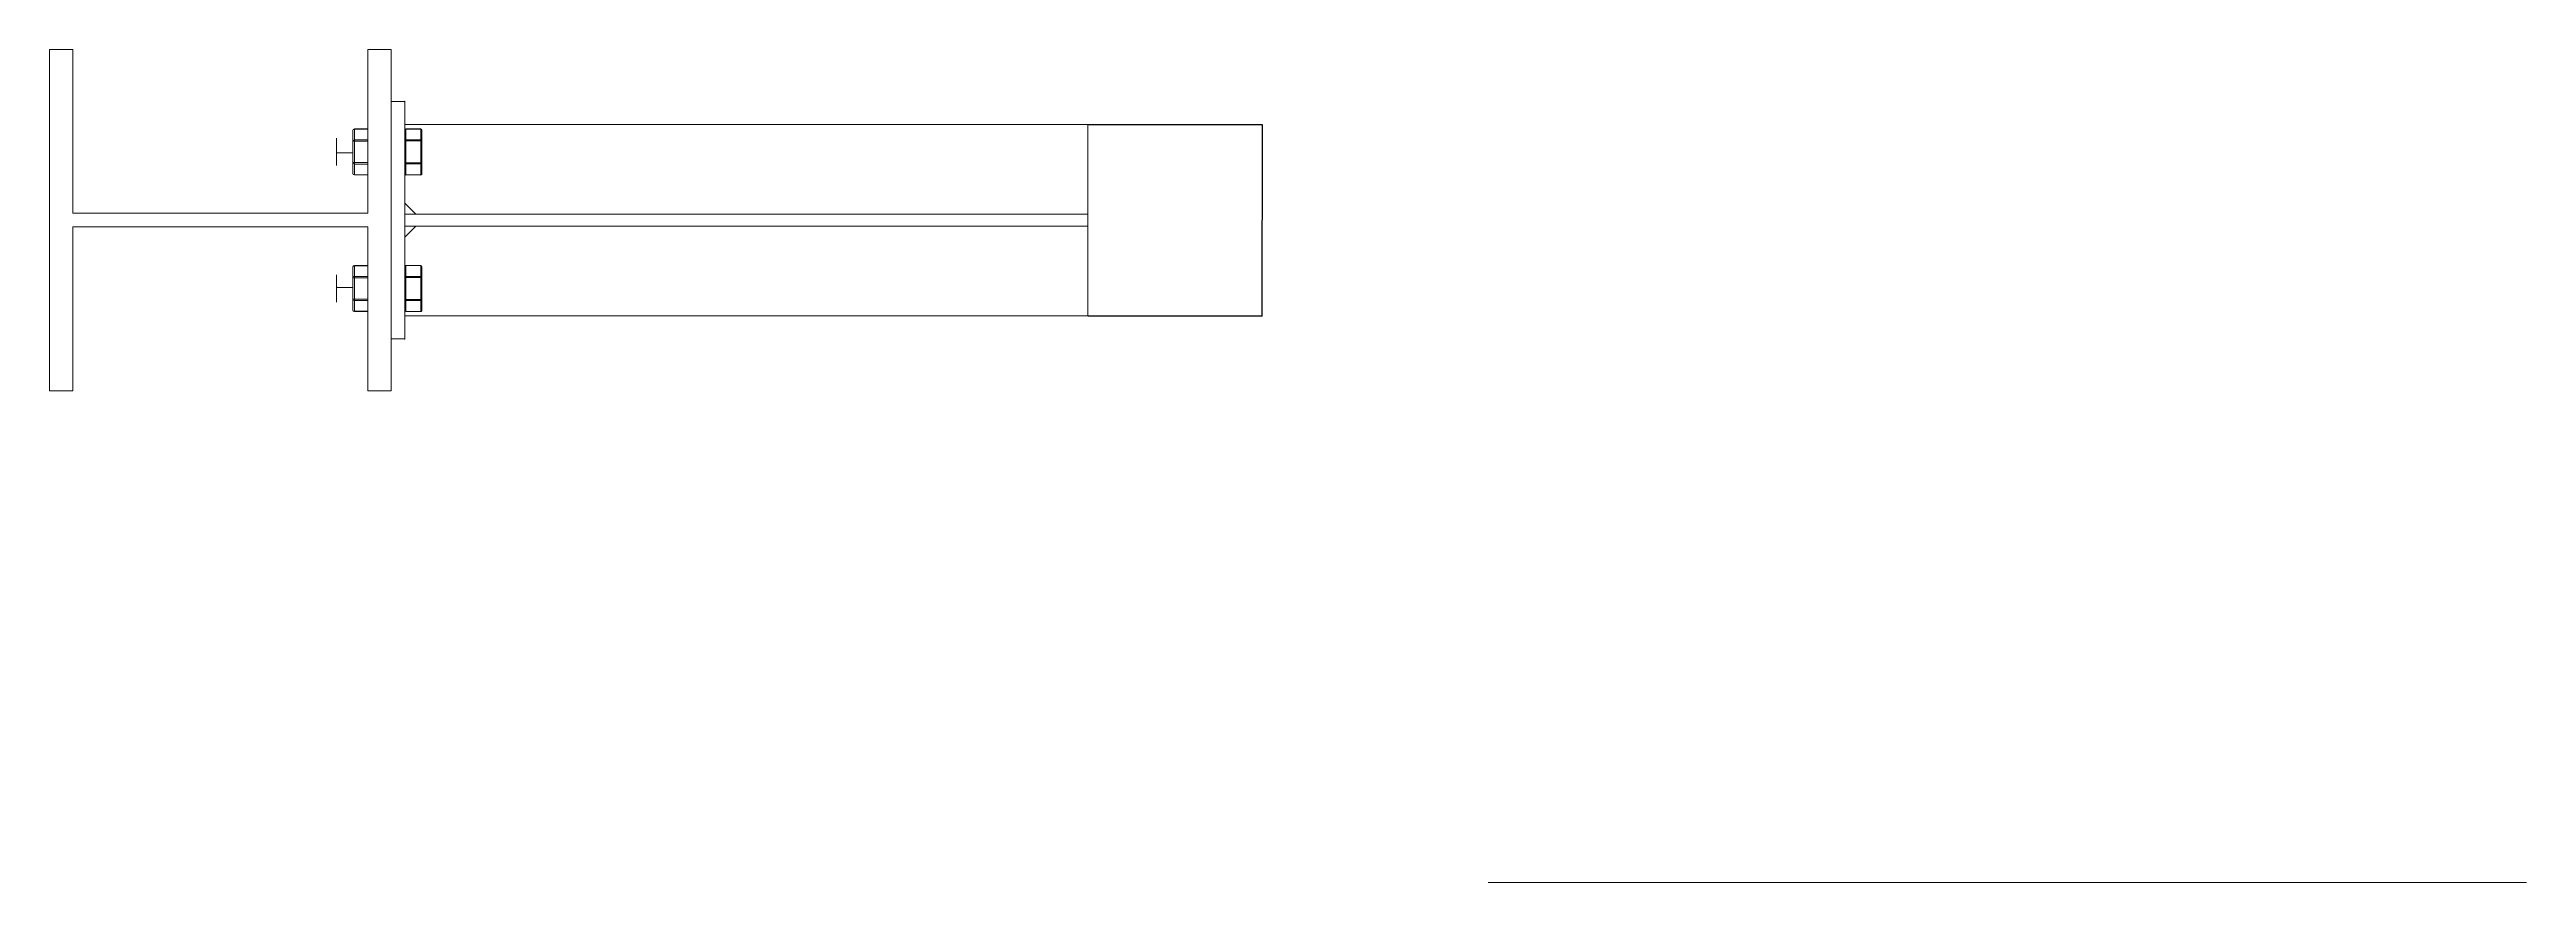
# Model space of a CAD drawing. Header units: millimetres. Extents: x -125 to 1688, y 0 to 610.
import ezdxf

# ---------------------------------------------------------------- set-up
doc = ezdxf.new("R2010")
doc.units = ezdxf.units.MM
doc.header["$MEASUREMENT"] = 0
doc.styles.get("Standard").update_dxf_attribs({"font": 'arial.ttf'})

msp = doc.modelspace()

# ---------------------------------------------------------------- linework, layer by layer
at = {"color": 6, "linetype": 'Continuous', "lineweight": 0}
for p, q in [((-125.1, 610), (-108.1, 610)), ((-125.1, 360), (-125.1, 610)), ((-125.1, 610), (-125.1, 360)), ((-108.1, 610), (-125.1, 610)), ((-108.1, 610), (-108.1, 490)), ((-108.1, 490), (-108.1, 610)), ((124.9, 610), (107.9, 610)), ((107.9, 610), (124.9, 610)), ((107.9, 490), (107.9, 610)), ((107.9, 610), (107.9, 490)), ((124.9, 610), (124.9, 360)), ((124.9, 360), (124.9, 610)), ((-108.1, 490), (107.9, 490)), ((107.9, 490), (-108.1, 490)), ((-108.1, 480), (-108.1, 360)), ((107.9, 480), (-108.1, 480)), ((-108.1, 360), (-108.1, 480)), ((-108.1, 480), (107.9, 480)), ((107.9, 360), (107.9, 480)), ((107.9, 480), (107.9, 360)), ((-108.1, 360), (-125.1, 360)), ((-125.1, 360), (-108.1, 360)), ((124.9, 360), (107.9, 360)), ((107.9, 360), (124.9, 360)), ((944.9, 0, -5.1), (927.9, 0, -5.1)), ((944.9, 0, -5.1), (927.9, 0, -5.1)), ((927.9, 0, -5.1), (927.9, 0, 994.9)), ((927.9, 0, 994.9), (927.9, 0, -5.1)), ((1160.9, 0, -5.1), (944.9, 0, -5.1)), ((1160.9, 0, 994.9), (944.9, 0, 994.9)), ((944.9, 0, 994.9), (944.9, 0, -5.1)), ((944.9, 0, -5.1), (944.9, 0, 994.9)), ((1160.9, 0, -5.1), (944.9, 0, -5.1)), ((944.9, 0, 994.9), (1160.9, 0, 994.9)), ((1177.9, 0, -5.1), (1160.9, 0, -5.1)), ((1160.9, 0, 994.9), (1160.9, 0, -5.1)), ((1177.9, 0, -5.1), (1160.9, 0, -5.1)), ((1160.9, 0, -5.1), (1160.9, 0, 994.9)), ((1177.9, 0, -5.1), (1177.9, 0, 994.9)), ((1177.9, 0, 994.9), (1177.9, 0, -5.1))]:
    msp.add_line(p, q, dxfattribs=at)
at = {"color": 4, "linetype": 'Continuous', "lineweight": 0}
for p, q in [((124.9, 572), (134.9, 572)), ((134.9, 572), (124.9, 572)), ((134.9, 572), (134.9, 555)), ((134.9, 555), (134.9, 572)), ((135, 572), (134.9, 572)), ((134.9, 572), (135, 572)), ((84.9, 525), (84.9, 545)), ((84.9, 545), (84.9, 539.8)), ((84.9, 545), (84.9, 535)), ((84.9, 535), (84.9, 545)), ((97, 542.8), (97, 550.7)), ((97, 550.7), (97, 542.8)), ((98, 551.6), (98, 551.8)), ((98, 551.8), (98, 551.6)), ((107.9, 551.8), (98, 551.8)), ((98, 551.6), (107.9, 551.6)), ((98, 543.8), (98, 551.6)), ((98, 551.6), (107.9, 551.6)), ((98, 543.8), (98, 551.6)), ((134.9, 415), (134.9, 555)), ((134.9, 415), (134.9, 555)), ((135.6, 551.7), (135.6, 551.8)), ((135.6, 551.8), (135.6, 551.7)), ((146.7, 551.8), (135.6, 551.8)), ((135.6, 543.7), (135.6, 551.7)), ((135.6, 551.7), (135.6, 543.7)), ((146.7, 551.7), (135.6, 551.7)), ((135.6, 551.7), (146.7, 551.7)), ((146.7, 551.7), (146.7, 551.8)), ((146.7, 551.8), (146.7, 551.7)), ((146.7, 543.7), (146.7, 551.7)), ((146.7, 551.7), (146.7, 543.7)), ((147.4, 543), (147.4, 551.1)), ((147.4, 551.1), (147.4, 543)), ((84.9, 525), (84.9, 539.8)), ((84.9, 539.8), (84.9, 525)), ((84.9, 539.8), (84.9, 534.7)), ((84.9, 539.8), (84.9, 534.7)), ((84.9, 525), (84.9, 534.7)), ((97, 534.4), (84.9, 534.4)), ((84.9, 534.4), (97, 534.4)), ((97, 542.8), (98, 542.8)), ((97, 527.1), (97, 542.8)), ((97, 542.8), (97, 527.1)), ((98, 542.8), (97, 542.8)), ((98, 527.1), (97, 527.1)), ((97, 527.1), (97, 519.2)), ((97, 519.2), (97, 527.1)), ((97, 527.1), (98, 527.1)), ((98, 543.4), (98, 543.8)), ((98, 543.8), (98, 542.8)), ((107.9, 543.8), (98, 543.8)), ((107.9, 543.8), (98, 543.8)), ((98, 542.8), (98, 543.4)), ((98, 542.8), (107.9, 542.8)), ((98, 542.8), (107.9, 542.8)), ((98, 527.1), (98, 542.8)), ((98, 527.1), (98, 542.8)), ((107.9, 527.1), (98, 527.1)), ((98, 526.6), (98, 527.1)), ((98, 527.1), (98, 526.1)), ((107.9, 527.1), (98, 527.1)), ((98, 526.1), (98, 526.6)), ((98, 518.3), (98, 526.1)), ((98, 526.1), (107.9, 526.1)), ((98, 518.3), (98, 526.1)), ((98, 526.1), (107.9, 526.1)), ((135.6, 543), (134.9, 543)), ((134.9, 543), (135.6, 543)), ((134.9, 526.9), (135.6, 526.9)), ((135.6, 526.9), (134.9, 526.9)), ((135.6, 543), (135.6, 543.7)), ((135.6, 543.7), (146.7, 543.7)), ((135.6, 543.7), (135.6, 543)), ((146.7, 543.7), (135.6, 543.7)), ((135.6, 526.9), (135.6, 543)), ((135.6, 543), (135.6, 526.9)), ((146.7, 543), (135.6, 543)), ((135.6, 543), (146.7, 543)), ((135.6, 526.2), (135.6, 526.9)), ((135.6, 526.9), (146.7, 526.9)), ((135.6, 526.9), (135.6, 526.2)), ((146.7, 526.9), (135.6, 526.9)), ((135.6, 518.2), (135.6, 526.2)), ((135.6, 526.2), (135.6, 518.2)), ((146.7, 526.2), (135.6, 526.2)), ((135.6, 526.2), (146.7, 526.2)), ((146.7, 543), (146.7, 543.7)), ((146.7, 543.7), (146.7, 543.3)), ((146.7, 543.3), (146.7, 543)), ((146.7, 526.9), (146.7, 543)), ((146.7, 543), (146.7, 526.9)), ((147.4, 543), (146.7, 543)), ((146.7, 543), (147.4, 543)), ((146.7, 526.9), (147.4, 526.9)), ((146.7, 526.2), (146.7, 526.9)), ((146.7, 526.9), (146.7, 526.4)), ((147.4, 526.9), (146.7, 526.9)), ((146.7, 526.4), (146.7, 526.2)), ((146.7, 518.2), (146.7, 526.2)), ((146.7, 526.2), (146.7, 518.2)), ((147.4, 526.9), (147.4, 543)), ((147.4, 543), (147.4, 526.9)), ((147.4, 518.8), (147.4, 526.9)), ((147.4, 526.9), (147.4, 518.8)), ((107.9, 518.3), (98, 518.3)), ((98, 518.1), (98, 518.3)), ((98, 518.3), (98, 518.1)), ((107.9, 518.3), (98, 518.3)), ((98, 518.1), (98, 518.1)), ((107.9, 518.1), (98, 518.1)), ((135.6, 518.2), (146.7, 518.2)), ((135.6, 518.1), (135.6, 518.2)), ((135.6, 518.2), (135.6, 518.1)), ((146.7, 518.2), (135.6, 518.2)), ((146.7, 518.1), (135.6, 518.1)), ((146.7, 518.1), (146.7, 518.2)), ((146.7, 518.2), (146.7, 518.1)), ((142.9, 489.4), (134.9, 497.4)), ((142.9, 489.4), (134.9, 497.4)), ((134.9, 472.5), (142.9, 480.5)), ((134.9, 472.5), (142.9, 480.5)), ((84.9, 430.1), (84.9, 445)), ((84.9, 445), (84.9, 430.1)), ((84.9, 435.2), (84.9, 445)), ((84.9, 425), (84.9, 445)), ((84.9, 435.6), (97, 435.6)), ((97, 435.6), (84.9, 435.6)), ((97, 450.7), (97, 442.8)), ((97, 442.8), (97, 450.7)), ((97, 442.8), (98, 442.8)), ((97, 442.8), (97, 427.1)), ((98, 442.8), (97, 442.8)), ((97, 427.1), (97, 442.8)), ((97, 439.5), (97, 442.8)), ((98, 451.8), (98, 451.6)), ((98, 451.8), (98, 451.8)), ((98, 451.6), (98, 451.8)), ((107.9, 451.8), (98, 451.8)), ((98, 451.6), (107.9, 451.6)), ((98, 443.8), (98, 451.6)), ((98, 443.8), (98, 451.6)), ((98, 451.6), (107.9, 451.6)), ((107.9, 443.8), (98, 443.8)), ((98, 443.8), (98, 442.8)), ((107.9, 443.8), (98, 443.8)), ((98, 442.8), (98, 443.8)), ((98, 442.8), (107.9, 442.8)), ((98, 442.8), (107.9, 442.8)), ((98, 427.1), (98, 442.8)), ((98, 427.1), (98, 442.8)), ((135.6, 443), (134.9, 443)), ((134.9, 443), (135.6, 443)), ((135.6, 451.7), (135.6, 451.8)), ((135.6, 451.8), (135.6, 451.7)), ((146.7, 451.8), (135.6, 451.8)), ((135.6, 443.7), (135.6, 451.7)), ((135.6, 451.7), (135.6, 443.7)), ((146.7, 451.7), (135.6, 451.7)), ((135.6, 451.7), (146.7, 451.7)), ((135.6, 443.2), (135.6, 443.7)), ((135.6, 443.7), (146.7, 443.7)), ((135.6, 443.7), (135.6, 443)), ((146.7, 443.7), (135.6, 443.7)), ((135.6, 443), (135.6, 443.2)), ((135.6, 426.9), (135.6, 443)), ((135.6, 443), (135.6, 426.9)), ((146.7, 443), (135.6, 443)), ((135.6, 443), (146.7, 443)), ((146.7, 451.7), (146.7, 451.8)), ((146.7, 451.8), (146.7, 451.7)), ((146.7, 443.7), (146.7, 451.7)), ((146.7, 451.7), (146.7, 443.7)), ((146.7, 443), (146.7, 443.7)), ((146.7, 443.7), (146.7, 443)), ((146.7, 426.9), (146.7, 443)), ((146.7, 443), (146.7, 426.9)), ((147.4, 443), (146.7, 443)), ((146.7, 443), (147.4, 443)), ((147.4, 443), (147.4, 451.1)), ((147.4, 451.1), (147.4, 443)), ((147.4, 426.9), (147.4, 443)), ((147.4, 443), (147.4, 426.9)), ((84.9, 425), (84.9, 430.1)), ((84.9, 425), (84.9, 430.1)), ((97, 427.1), (97, 430.1)), ((97, 427.1), (98, 427.1)), ((98, 427.1), (97, 427.1)), ((97, 427.1), (97, 419.2)), ((97, 419.2), (97, 427.1)), ((107.9, 427.1), (98, 427.1)), ((98, 427.1), (98, 426.1)), ((107.9, 427.1), (98, 427.1)), ((98, 426.1), (98, 427.1)), ((98, 426.1), (107.9, 426.1)), ((98, 418.3), (98, 426.1)), ((98, 426.1), (107.9, 426.1)), ((98, 418.3), (98, 426.1)), ((98, 418.3), (98, 418.1)), ((107.9, 418.3), (98, 418.3)), ((107.9, 418.3), (98, 418.3)), ((98, 418.1), (98, 418.3)), ((107.9, 418.1), (98, 418.1)), ((134.9, 426.9), (135.6, 426.9)), ((135.6, 426.9), (134.9, 426.9)), ((135.6, 426.9), (146.7, 426.9)), ((135.6, 426.4), (135.6, 426.9)), ((135.6, 426.9), (135.6, 426.2)), ((146.7, 426.9), (135.6, 426.9)), ((135.6, 426.2), (135.6, 426.4)), ((135.6, 418.2), (135.6, 426.2)), ((135.6, 426.2), (135.6, 418.2)), ((146.7, 426.2), (135.6, 426.2)), ((135.6, 426.2), (146.7, 426.2)), ((135.6, 418.1), (135.6, 418.2)), ((135.6, 418.2), (146.7, 418.2)), ((135.6, 418.2), (135.6, 418.1)), ((146.7, 418.2), (135.6, 418.2)), ((146.7, 418.1), (135.6, 418.1)), ((146.7, 426.9), (147.4, 426.9)), ((146.7, 426.2), (146.7, 426.9)), ((146.7, 426.9), (146.7, 426.2)), ((147.4, 426.9), (146.7, 426.9)), ((146.7, 418.2), (146.7, 426.2)), ((146.7, 426.2), (146.7, 418.2)), ((146.7, 418.1), (146.7, 418.2)), ((146.7, 418.2), (146.7, 418.1)), ((147.4, 418.8), (147.4, 426.9)), ((147.4, 426.9), (147.4, 418.8)), ((134.9, 415), (134.9, 398)), ((134.9, 398), (134.9, 415)), ((134.9, 398), (124.9, 398)), ((134.9, 398), (124.9, 398)), ((135, 398), (134.9, 398)), ((134.9, 398), (135, 398)), ((1137.9, 0, 578.8), (1149.9, 0, 578.8)), ((1137.9, 0, 598.6), (1137.9, 0, 579.9)), ((1137.9, 0, 579.9), (1137.9, 0, 599.9)), ((1137.9, 0, 599.9), (1137.9, 0, 598.6)), ((1149.9, 0, 578.8), (1137.9, 0, 578.8)), ((1137.9, 0, 528.8), (1149.9, 0, 528.8)), ((1137.9, 0, 548.6), (1137.9, 0, 529.9)), ((1137.9, 0, 529.9), (1137.9, 0, 548.6)), ((1137.9, 0, 549.9), (1137.9, 0, 548.6)), ((1149.9, 0, 528.8), (1137.9, 0, 528.8)), ((1149.9, 0, 478.8), (1137.9, 0, 478.8)), ((1137.9, 0, 478.8), (1149.9, 0, 478.8)), ((1137.9, 0, 499.9), (1137.9, 0, 479.9)), ((1137.9, 0, 479.9), (1137.9, 0, 499.9)), ((1137.9, 0, 529.9), (1137.9, 0, 549.9)), ((1137.9, 0, 479.9), (1137.9, 0, 499.9)), ((1137.9, 0, 579.9), (1137.9, 0, 599.9)), ((1137.9, 0, 579.9), (1137.9, 0, 579.9)), ((1137.9, 0, 579.9), (1137.9, 0, 589.9)), ((1137.9, 0, 548.6), (1137.9, 0, 529.9)), ((1137.9, 0, 529.9), (1137.9, 0, 529.9)), ((1137.9, 0, 548.6), (1137.9, 0, 549.9)), ((1137.9, 0, 498.6), (1137.9, 0, 479.9)), ((1137.9, 0, 479.9), (1137.9, 0, 499.9)), ((1149.9, 0, 553.5), (1149.9, 0, 539.9)), ((1149.9, 0, 539.9), (1149.9, 0, 526.2)), ((1149.9, 0, 489.9), (1149.9, 0, 476.2)), ((1149.9, 0, 503.5), (1149.9, 0, 489.9)), ((1149.9, 0, 589.9), (1149.9, 0, 576.2)), ((1149.9, 0, 603.5), (1149.9, 0, 589.9)), ((1149.9, 0, 489.9), (1149.9, 0, 503.5)), ((1149.9, 0, 476.2), (1149.9, 0, 489.9)), ((1149.9, 0, 589.9), (1149.9, 0, 603.5)), ((1149.9, 0, 576.2), (1149.9, 0, 589.9)), ((1149.9, 0, 539.9), (1149.9, 0, 553.5)), ((1149.9, 0, 526.2), (1149.9, 0, 539.9)), ((1149.9, 0, 498.6), (1149.9, 0, 499.9)), ((1151, 0, 589.3), (1160.9, 0, 589.3)), ((1151, 0, 590.4), (1151, 0, 589.3)), ((1160.9, 0, 590.4), (1151, 0, 590.4)), ((1160.9, 0, 490.4), (1151, 0, 490.4)), ((1151, 0, 504.1), (1160.9, 0, 504.1)), ((1151, 0, 490.4), (1151, 0, 504.1)), ((1151, 0, 554.1), (1151, 0, 554.6)), ((1151, 0, 540.4), (1151, 0, 554.1)), ((1151, 0, 525.1), (1151, 0, 525.7)), ((1151, 0, 539.3), (1151, 0, 540.4)), ((1151, 0, 525.7), (1151, 0, 539.3)), ((1151, 0, 489.3), (1160.9, 0, 489.3)), ((1151, 0, 490.4), (1151, 0, 489.3)), ((1160.9, 0, 490.4), (1151, 0, 490.4)), ((1151, 0, 554.1), (1160.9, 0, 554.1)), ((1151, 0, 554.6), (1151, 0, 554.1)), ((1160.9, 0, 554.6), (1151, 0, 554.6)), ((1151, 0, 539.3), (1160.9, 0, 539.3)), ((1151, 0, 540.4), (1151, 0, 539.3)), ((1160.9, 0, 540.4), (1151, 0, 540.4)), ((1151, 0, 575.1), (1160.9, 0, 575.1)), ((1151, 0, 575.7), (1151, 0, 575.1)), ((1160.9, 0, 575.7), (1151, 0, 575.7)), ((1151, 0, 475.1), (1160.9, 0, 475.1)), ((1160.9, 0, 475.7), (1151, 0, 475.7)), ((1151, 0, 489.3), (1160.9, 0, 489.3)), ((1151, 0, 475.7), (1151, 0, 489.3)), ((1160.9, 0, 540.4), (1151, 0, 540.4)), ((1151, 0, 554.1), (1160.9, 0, 554.1)), ((1151, 0, 540.4), (1151, 0, 554.1)), ((1160.9, 0, 590.4), (1151, 0, 590.4)), ((1151, 0, 604.1), (1160.9, 0, 604.1)), ((1151, 0, 590.4), (1151, 0, 604.1)), ((1160.9, 0, 575.7), (1151, 0, 575.7)), ((1151, 0, 589.3), (1160.9, 0, 589.3)), ((1151, 0, 575.7), (1151, 0, 589.3)), ((1151, 0, 525.1), (1160.9, 0, 525.1)), ((1160.9, 0, 504.6), (1151, 0, 504.6)), ((1160.9, 0, 554.6), (1151, 0, 554.6)), ((1151, 0, 575.1), (1160.9, 0, 575.1)), ((1151, 0, 525.1), (1160.9, 0, 525.1)), ((1151, 0, 525.7), (1151, 0, 525.1)), ((1160.9, 0, 525.7), (1151, 0, 525.7)), ((1151, 0, 475.1), (1160.9, 0, 475.1)), ((1151, 0, 475.7), (1151, 0, 475.1)), ((1160.9, 0, 475.7), (1151, 0, 475.7)), ((1160.9, 0, 604.6), (1151, 0, 604.6)), ((1160.9, 0, 525.7), (1151, 0, 525.7)), ((1151, 0, 539.3), (1160.9, 0, 539.3)), ((1151, 0, 525.7), (1151, 0, 539.3)), ((1151, 0, 504.1), (1160.9, 0, 504.1)), ((1151, 0, 504.6), (1151, 0, 504.1)), ((1160.9, 0, 504.6), (1151, 0, 504.6)), ((1151, 0, 604.1), (1160.9, 0, 604.1)), ((1151, 0, 604.6), (1151, 0, 604.1)), ((1160.9, 0, 604.6), (1151, 0, 604.6)), ((1151, 0, 475.7), (1151, 0, 489.3)), ((1151, 0, 475.1), (1151, 0, 475.7)), ((1151, 0, 575.1), (1151, 0, 575.7)), ((1151, 0, 490.4), (1151, 0, 504.1)), ((1151, 0, 589.3), (1151, 0, 590.4)), ((1151, 0, 504.1), (1151, 0, 504.6)), ((1151, 0, 575.7), (1151, 0, 589.3)), ((1151, 0, 489.3), (1151, 0, 490.4)), ((1151, 0, 604.1), (1151, 0, 604.6)), ((1151, 0, 590.4), (1151, 0, 604.1)), ((1187.9, 0, 659.9), (1177.9, 0, 659.9)), ((1177.9, 0, 419.9), (1187.8, 0, 419.9)), ((1187.9, 0, 659.9), (1177.9, 0, 659.9)), ((1177.9, 0, 419.9), (1187.8, 0, 419.9)), ((1187.8, 0, 419.9), (1187.8, 0, 419.9)), ((1187.8, 0, 419.9), (1187.9, 0, 419.9)), ((1187.8, 0, 419.9), (1187.9, 0, 419.9)), ((1187.9, 0, 420), (1187.9, 0, 659.9)), ((1187.9, 0, 659.9), (1195.9, 0, 659.9)), ((1187.9, 0, 419.9), (1187.9, 0, 420)), ((1187.9, 0, 420), (1187.9, 0, 659.9)), ((1187.9, 0, 659.9), (1195.9, 0, 659.9)), ((1187.9, 0, 419.8), (1187.9, 0, 419.9)), ((1187.9, 0, 419.9), (1187.9, 0, 420)), ((1187.9, 0, 419.9), (1188, 0, 419.9)), ((1187.9, 0, 419.8), (1187.9, 0, 419.9)), ((1188, 0, 419.9), (1187.9, 0, 419.9)), ((1188, 0, 419.9), (1195.9, 0, 419.9)), ((1195.9, 0, 419.9), (1188, 0, 419.9)), ((1188.6, 0, 540.2), (1188.6, 0, 554.2)), ((1188.6, 0, 475.5), (1188.6, 0, 489.5)), ((1188.6, 0, 590.2), (1188.6, 0, 604.2)), ((1188.6, 0, 490.2), (1188.6, 0, 504.2)), ((1188.6, 0, 525.5), (1188.6, 0, 539.5)), ((1188.6, 0, 575.5), (1188.6, 0, 589.5)), ((1188.6, 0, 475.2), (1188.6, 0, 475.5)), ((1188.6, 0, 475.1), (1188.6, 0, 475.2)), ((1188.6, 0, 504.4), (1188.6, 0, 504.6)), ((1188.6, 0, 504.2), (1188.6, 0, 504.4)), ((1188.6, 0, 604.6), (1199.6, 0, 604.6)), ((1188.6, 0, 504.2), (1188.6, 0, 490.2)), ((1199.6, 0, 504.2), (1188.6, 0, 504.2)), ((1188.6, 0, 490.2), (1199.6, 0, 490.2)), ((1199.6, 0, 475.1), (1188.6, 0, 475.1)), ((1188.6, 0, 604.4), (1188.6, 0, 604.6)), ((1188.6, 0, 604.2), (1188.6, 0, 604.4)), ((1199.6, 0, 575.1), (1188.6, 0, 575.1)), ((1188.6, 0, 504.6), (1199.6, 0, 504.6)), ((1188.6, 0, 554.4), (1188.6, 0, 554.6)), ((1188.6, 0, 554.2), (1188.6, 0, 554.4)), ((1188.6, 0, 554.6), (1199.6, 0, 554.6)), ((1188.6, 0, 589.5), (1188.6, 0, 575.5)), ((1199.6, 0, 589.5), (1188.6, 0, 589.5)), ((1188.6, 0, 575.5), (1199.6, 0, 575.5)), ((1188.6, 0, 589.8), (1188.6, 0, 590.2)), ((1188.6, 0, 589.5), (1188.6, 0, 589.8)), ((1188.6, 0, 539.5), (1188.6, 0, 525.5)), ((1199.6, 0, 539.5), (1188.6, 0, 539.5)), ((1188.6, 0, 525.5), (1199.6, 0, 525.5)), ((1188.6, 0, 575.2), (1188.6, 0, 575.5)), ((1188.6, 0, 575.1), (1188.6, 0, 575.2)), ((1188.6, 0, 489.8), (1188.6, 0, 490.2)), ((1188.6, 0, 489.5), (1188.6, 0, 489.8)), ((1188.6, 0, 539.8), (1188.6, 0, 540.2)), ((1188.6, 0, 539.5), (1188.6, 0, 539.8)), ((1188.6, 0, 489.5), (1188.6, 0, 475.5)), ((1199.6, 0, 489.5), (1188.6, 0, 489.5)), ((1188.6, 0, 475.5), (1199.6, 0, 475.5)), ((1199.6, 0, 525.1), (1188.6, 0, 525.1)), ((1188.6, 0, 525.2), (1188.6, 0, 525.5)), ((1188.6, 0, 525.1), (1188.6, 0, 525.2)), ((1188.6, 0, 554.2), (1188.6, 0, 540.2)), ((1199.6, 0, 554.2), (1188.6, 0, 554.2)), ((1188.6, 0, 540.2), (1199.6, 0, 540.2)), ((1188.6, 0, 604.2), (1188.6, 0, 590.2)), ((1199.6, 0, 604.2), (1188.6, 0, 604.2)), ((1188.6, 0, 590.2), (1199.6, 0, 590.2)), ((1188.6, 0, 539.5), (1199.6, 0, 539.5)), ((1188.6, 0, 540.2), (1188.6, 0, 539.5)), ((1199.6, 0, 540.2), (1188.6, 0, 540.2)), ((1188.6, 0, 525.1), (1199.6, 0, 525.1)), ((1188.6, 0, 525.5), (1188.6, 0, 525.1)), ((1199.6, 0, 525.5), (1188.6, 0, 525.5)), ((1188.6, 0, 475.1), (1199.6, 0, 475.1)), ((1188.6, 0, 475.5), (1188.6, 0, 475.1)), ((1199.6, 0, 475.5), (1188.6, 0, 475.5)), ((1188.6, 0, 589.5), (1199.6, 0, 589.5)), ((1188.6, 0, 590.2), (1188.6, 0, 589.5)), ((1199.6, 0, 590.2), (1188.6, 0, 590.2)), ((1188.6, 0, 504.2), (1199.6, 0, 504.2)), ((1188.6, 0, 504.6), (1188.6, 0, 504.2)), ((1199.6, 0, 504.6), (1188.6, 0, 504.6)), ((1188.6, 0, 554.2), (1199.6, 0, 554.2)), ((1188.6, 0, 554.6), (1188.6, 0, 554.2)), ((1199.6, 0, 554.6), (1188.6, 0, 554.6)), ((1188.6, 0, 575.1), (1199.6, 0, 575.1)), ((1188.6, 0, 575.5), (1188.6, 0, 575.1)), ((1199.6, 0, 575.5), (1188.6, 0, 575.5)), ((1188.6, 0, 604.2), (1199.6, 0, 604.2)), ((1188.6, 0, 604.6), (1188.6, 0, 604.2)), ((1199.6, 0, 604.6), (1188.6, 0, 604.6)), ((1188.6, 0, 489.5), (1199.6, 0, 489.5)), ((1188.6, 0, 490.2), (1188.6, 0, 489.5)), ((1199.6, 0, 490.2), (1188.6, 0, 490.2)), ((1195.9, 0, 419.9), (1195.9, 0, 475.1)), ((1195.9, 0, 504.6), (1195.9, 0, 525.1)), ((1195.9, 0, 554.6), (1195.9, 0, 575.1)), ((1195.9, 0, 604.6), (1195.9, 0, 659.9)), ((1195.9, 0, 659.9), (1195.9, 0, 604.6)), ((1195.9, 0, 575.1), (1195.9, 0, 554.6)), ((1195.9, 0, 525.1), (1195.9, 0, 504.6)), ((1195.9, 0, 475.1), (1195.9, 0, 419.9)), ((1195.9, 0, 475.1), (1195.9, 0, 504.6)), ((1195.9, 0, 525.1), (1195.9, 0, 554.6)), ((1195.9, 0, 575.1), (1195.9, 0, 604.6)), ((1195.9, 0, 604.6), (1195.9, 0, 575.1)), ((1195.9, 0, 554.6), (1195.9, 0, 525.1)), ((1195.9, 0, 504.6), (1195.9, 0, 475.1)), ((1199.6, 0, 490.2), (1199.6, 0, 504.2)), ((1199.6, 0, 575.5), (1199.6, 0, 589.5)), ((1199.6, 0, 525.5), (1199.6, 0, 539.5)), ((1199.6, 0, 475.5), (1199.6, 0, 489.5)), ((1199.6, 0, 540.2), (1199.6, 0, 554.2)), ((1199.6, 0, 590.2), (1199.6, 0, 604.2)), ((1199.6, 0, 489.5), (1199.6, 0, 475.5)), ((1199.6, 0, 504.2), (1199.6, 0, 490.2)), ((1199.6, 0, 539.5), (1199.6, 0, 540.2)), ((1199.6, 0, 525.1), (1199.6, 0, 525.5)), ((1199.6, 0, 475.1), (1199.6, 0, 475.5)), ((1199.6, 0, 589.5), (1199.6, 0, 575.5)), ((1199.6, 0, 604.2), (1199.6, 0, 590.2)), ((1199.6, 0, 589.5), (1199.6, 0, 590.2)), ((1199.6, 0, 504.2), (1199.6, 0, 504.6)), ((1199.6, 0, 554.2), (1199.6, 0, 554.6)), ((1199.6, 0, 539.5), (1199.6, 0, 525.5)), ((1199.6, 0, 575.1), (1199.6, 0, 575.5)), ((1199.6, 0, 554.2), (1199.6, 0, 540.2)), ((1199.6, 0, 604.2), (1199.6, 0, 604.6)), ((1199.6, 0, 489.5), (1199.6, 0, 490.2)), ((1199.6, 0, 475.5), (1199.6, 0, 475.1)), ((1199.6, 0, 504.6), (1199.6, 0, 504.2)), ((1199.6, 0, 575.5), (1199.6, 0, 575.1)), ((1199.6, 0, 604.6), (1199.6, 0, 604.2)), ((1199.6, 0, 590.2), (1199.6, 0, 589.5)), ((1199.6, 0, 540.2), (1199.6, 0, 539.5)), ((1199.6, 0, 525.5), (1199.6, 0, 525.1)), ((1199.6, 0, 554.6), (1199.6, 0, 554.2)), ((1199.6, 0, 490.2), (1199.6, 0, 489.5)), ((1200.4, 0, 475.9), (1200.4, 0, 489.9)), ((1200.4, 0, 489.9), (1200.4, 0, 503.8)), ((1200.4, 0, 575.9), (1200.4, 0, 589.9)), ((1200.4, 0, 589.9), (1200.4, 0, 603.8)), ((1200.4, 0, 525.9), (1200.4, 0, 539.9)), ((1200.4, 0, 539.9), (1200.4, 0, 553.8)), ((1200.4, 0, 589.9), (1200.4, 0, 575.9)), ((1200.4, 0, 603.8), (1200.4, 0, 589.9)), ((1200.4, 0, 489.9), (1200.4, 0, 475.9)), ((1200.4, 0, 503.8), (1200.4, 0, 489.9)), ((1200.4, 0, 539.9), (1200.4, 0, 525.9)), ((1200.4, 0, 553.8), (1200.4, 0, 539.9))]:
    msp.add_line(p, q, dxfattribs=at)
at = {"color": 3, "linetype": 'Continuous', "lineweight": 0}
for p, q in [((134.9, 555), (634.9, 555)), ((634.9, 555), (134.9, 555)), ((634.9, 555), (634.9, 415)), ((634.9, 415), (634.9, 555)), ((634.9, 489.4), (134.9, 489.4)), ((134.9, 489.4), (634.9, 489.4)), ((134.9, 480.5), (634.9, 480.5)), ((634.9, 480.5), (134.9, 480.5)), ((134.9, 415), (634.9, 415)), ((634.9, 415), (134.9, 415)), ((1187.9, 0, 310.9), (1187.9, 0, 419.8)), ((1187.9, 0, 310.9), (1187.9, 0, 419.8)), ((1687.9, 0, 678.9), (1187.9, 0, 678.9)), ((1187.9, 0, 694.9), (1687.9, 0, 694.9)), ((1687.9, 0, 294.9), (1187.9, 0, 294.9)), ((1187.9, 0, 310.9), (1687.9, 0, 310.9)), ((1687.9, 0, 694.9), (1187.9, 0, 694.9)), ((1187.9, 0, 678.9), (1687.9, 0, 678.9)), ((1687.9, 0, 310.9), (1187.9, 0, 310.9)), ((1187.9, 0, 294.9), (1687.9, 0, 294.9)), ((1687.9, 0, 678.9), (1687.9, 0, 310.9)), ((1687.9, 0, 310.9), (1687.9, 0, 678.9))]:
    msp.add_line(p, q, dxfattribs=at)
for p, q in [((635, 555), (762.6, 555)), ((762.4, 554.8), (762.4, 485.1)), ((762.4, 415.1), (762.4, 484.8)), ((635, 415), (762.6, 415))]:
    msp.add_line(p, q)
at = {"color": 0, "linetype": 'Continuous', "lineweight": 0}
for p, q in [((944.9, 0, 994.9), (927.9, 0, 994.9)), ((927.9, 0, 994.9), (944.9, 0, 994.9)), ((1177.9, 0, 994.9), (1160.9, 0, 994.9)), ((1160.9, 0, 994.9), (1177.9, 0, 994.9)), ((1187.9, 0, 294.9), (1187.9, 0, 310.9)), ((1187.9, 0, 678.9), (1187.9, 0, 694.9)), ((1187.9, 0, 659.9), (1187.9, 0, 678.9)), ((1187.9, 0, 659.9), (1187.9, 0, 678.9)), ((1187.9, 0, 678.9), (1187.9, 0, 694.9)), ((1187.9, 0, 294.9), (1187.9, 0, 310.9)), ((1687.9, 0, 694.9), (1687.9, 0, 678.9)), ((1687.9, 0, 310.9), (1687.9, 0, 294.9)), ((1687.9, 0, 678.9), (1687.9, 0, 694.9)), ((1687.9, 0, 294.9), (1687.9, 0, 310.9))]:
    msp.add_line(p, q, dxfattribs=at)
at = {"color": 4, "linetype": 'Continuous', "lineweight": 0}
for centre, radius, start, end in [((134.9, 572), 0.1, 270, 180), ((134.9, 572), 0.1, 180, 212.7942), ((134.9, 572), 0.1, 180, 270), ((134.9, 572), 0.1, 212.7942, 270), ((98, 550.7), 1.06, 90, 180), ((135.6, 551.1), 0.735, 90, 180), ((146.7, 551.1), 0.735, 0, 90), ((98, 519.2), 1.06, 180, 270), ((135.6, 518.8), 0.735, 180, 270), ((146.7, 518.8), 0.735, 270, 0), ((98, 450.7), 1.06, 90, 180), ((135.6, 451.1), 0.735, 90, 180), ((146.7, 451.1), 0.735, 360, 90), ((98, 419.2), 1.06, 180, 270), ((135.6, 418.8), 0.735, 180, 270), ((146.7, 418.8), 0.735, 270, 0), ((134.9, 398), 0.1, 180, 90), ((134.9, 398), 0.1, 90, 147.2058), ((134.9, 398), 0.1, 90, 180), ((134.9, 398), 0.1, 147.2058, 180)]:
    msp.add_arc(centre, radius, start, end, dxfattribs=at)
at = {"color": 4, "linetype": 'Continuous', "lineweight": 0, "extrusion": (0, -1, 0)}
for centre, radius, start, end in [((1151, 553.5), 1.06, 90, 180), ((1151, 526.2), 1.06, 180, 270), ((1151, 526.2), 1.06, 180, 270), ((1151, 553.5), 1.06, 90, 180), ((1151, 576.2), 1.06, 180, 270), ((1151, 476.2), 1.06, 180, 270), ((1151, 603.5), 1.06, 90, 180), ((1151, 576.2), 1.06, 180, 270), ((1151, 503.5), 1.06, 90, 180), ((1151, 503.5), 1.06, 90, 180), ((1151, 476.2), 1.06, 180, 270), ((1151, 603.5), 1.06, 90, 180), ((1187.9, 419.9), 0.1, 90, 180), ((1187.9, 419.9), 0.1, 90, 180), ((1187.9, 419.9), 0.1, 180, 270), ((1187.9, 419.9), 0.1, 270, 90), ((1187.9, 419.9), 0.1, 270, 90), ((1188.6, 475.9), 0.735, 180, 270), ((1188.6, 575.9), 0.735, 180, 270), ((1188.6, 553.8), 0.735, 90, 180), ((1188.6, 525.9), 0.735, 180, 270), ((1188.6, 603.8), 0.735, 90, 180), ((1188.6, 503.8), 0.735, 90, 180), ((1188.6, 475.9), 0.735, 180, 270), ((1188.6, 503.8), 0.735, 90, 180), ((1188.6, 603.8), 0.735, 90, 180), ((1188.6, 553.8), 0.735, 90, 180), ((1188.6, 575.9), 0.735, 180, 270), ((1188.6, 525.9), 0.735, 180, 270), ((1199.6, 603.8), 0.735, 0, 90), ((1199.6, 475.9), 0.735, 270, 0), ((1199.6, 553.8), 0.735, 0, 90), ((1199.6, 525.9), 0.735, 270, 0), ((1199.6, 503.8), 0.735, 0, 90), ((1199.6, 575.9), 0.735, 270, 0), ((1199.6, 475.9), 0.735, 270, 0), ((1199.6, 503.8), 0.735, 0, 90), ((1199.6, 575.9), 0.735, 270, 0), ((1199.6, 603.8), 0.735, 0, 90), ((1199.6, 525.9), 0.735, 270, 0), ((1199.6, 553.8), 0.735, 0, 90)]:
    msp.add_arc(centre, radius, start, end, dxfattribs=at)
at = {"color": 4, "linetype": 'Continuous', "lineweight": 0}
for centre, major_axis, start_param, end_param in [((98, 550.7), (1.06, 0), 1.570796, 3.141593), ((98, 550.7), (-1.06, 0), 4.712389, 6.283185), ((135.6, 551.1), (-0.735, 0), 4.712389, 6.283185), ((135.6, 551.1), (0.735, 0), 1.570796, 3.141593), ((146.7, 551.1), (-0.735, 0), 3.141593, 4.712389), ((146.7, 551.1), (0.735, 0), 0, 1.570796), ((98, 542.8), (-1.06, 0), 4.712389, 6.283185), ((98, 542.8), (1.06, 0), 1.570796, 3.141593), ((98, 527.1), (1.06, 0), 3.141593, 4.712389), ((98, 527.1), (-1.06, 0), 0, 1.570796), ((135.6, 543), (0.735, 0), 1.570796, 3.141593), ((135.6, 543), (-0.735, 0), 4.712389, 6.283185), ((135.6, 526.9), (-0.735, 0), 0, 1.570796), ((135.6, 526.9), (0.735, 0), 3.141593, 4.712389), ((146.7, 543), (0.735, 0), 0, 1.570796), ((146.7, 543), (-0.735, 0), 3.141593, 4.712389), ((146.7, 526.9), (-0.735, 0), 1.570796, 3.141593), ((146.7, 526.9), (0.735, 0), 4.712389, 6.283185), ((98, 519.2), (1.06, 0), 3.141593, 4.712389), ((98, 519.2), (-1.06, 0), 0, 1.570796), ((135.6, 518.8), (0.735, 0), 3.141593, 4.712389), ((135.6, 518.8), (-0.735, 0), 0, 1.570796), ((146.7, 518.8), (0.735, 0), 4.712389, 6.283185), ((146.7, 518.8), (-0.735, 0), 1.570796, 3.141593), ((98, 450.7), (-1.06, 0), 4.712389, 6.283185), ((98, 450.7), (1.06, 0), 1.570796, 3.141593), ((98, 442.8), (1.06, 0), 1.570796, 3.141593), ((98, 442.8), (-1.06, 0), 4.712389, 6.283185), ((135.6, 451.1), (-0.735, 0), 4.712389, 6.283185), ((135.6, 451.1), (0.735, 0), 1.570796, 3.141593), ((135.6, 443), (0.735, 0), 1.570796, 3.141593), ((135.6, 443), (-0.735, 0), 4.712389, 6.283185), ((146.7, 451.1), (-0.735, 0), 3.141593, 4.712389), ((146.7, 451.1), (0.735, 0), 0, 1.570796), ((146.7, 443), (0.735, 0), 0, 1.570796), ((146.7, 443), (-0.735, 0), 3.141593, 4.712389), ((98, 427.1), (1.06, 0), 3.141593, 4.712389), ((98, 427.1), (-1.06, 0), 0, 1.570796), ((98, 419.2), (-1.06, 0), 0, 1.570796), ((98, 419.2), (1.06, 0), 3.141593, 4.712389), ((135.6, 426.9), (-0.735, 0), 0, 1.570796), ((135.6, 426.9), (0.735, 0), 3.141593, 4.712389), ((135.6, 418.8), (0.735, 0), 3.141593, 4.712389), ((135.6, 418.8), (-0.735, 0), 0, 1.570796), ((146.7, 426.9), (-0.735, 0), 1.570796, 3.141593), ((146.7, 426.9), (0.735, 0), 4.712389, 6.283185), ((146.7, 418.8), (0.735, 0), 4.712389, 6.283185), ((146.7, 418.8), (-0.735, 0), 1.570796, 3.141593)]:
    msp.add_ellipse(centre, major_axis=major_axis, ratio=0.866025, start_param=start_param, end_param=end_param, dxfattribs=at)
at = {"color": 4, "linetype": 'Continuous', "lineweight": 0, "extrusion": (0, -1, 0)}
for centre, major_axis, start_param, end_param in [((1151, 0, 553.5), (1.06, 0), 1.570796, 3.141593), ((1151, 0, 539.9), (1.06, 0), 1.570796, 3.141593), ((1151, 0, 553.5), (-1.06, 0), 4.712389, 6.283185), ((1151, 0, 526.2), (-1.06, 0), 0, 1.570796), ((1151, 0, 539.9), (1.06, 0), 3.141593, 4.712389), ((1151, 0, 539.9), (-1.06, 0), 4.712389, 6.283185), ((1151, 0, 526.2), (1.06, 0), 3.141593, 4.712389), ((1151, 0, 539.9), (-1.06, 0), 0, 1.570796), ((1151, 0, 476.2), (1.06, 0), 3.141593, 4.712389), ((1151, 0, 489.9), (-1.06, 0), 0, 1.570796), ((1151, 0, 476.2), (-1.06, 0), 0, 1.570796), ((1151, 0, 576.2), (-1.06, 0), 0, 1.570796), ((1151, 0, 489.9), (1.06, 0), 1.570796, 3.141593), ((1151, 0, 503.5), (-1.06, 0), 4.712389, 6.283185), ((1151, 0, 589.9), (1.06, 0), 3.141593, 4.712389), ((1151, 0, 589.9), (-1.06, 0), 4.712389, 6.283185), ((1151, 0, 503.5), (1.06, 0), 1.570796, 3.141593), ((1151, 0, 576.2), (1.06, 0), 3.141593, 4.712389), ((1151, 0, 589.9), (-1.06, 0), 0, 1.570796), ((1151, 0, 489.9), (1.06, 0), 3.141593, 4.712389), ((1151, 0, 489.9), (-1.06, 0), 4.712389, 6.283185), ((1151, 0, 603.5), (1.06, 0), 1.570796, 3.141593), ((1151, 0, 589.9), (1.06, 0), 1.570796, 3.141593), ((1151, 0, 603.5), (-1.06, 0), 4.712389, 6.283185), ((1188.6, 0, 539.9), (0.735, 0), 1.570796, 3.141593), ((1188.6, 0, 553.8), (-0.735, 0), 4.712389, 6.283185), ((1188.6, 0, 475.9), (0.735, 0), 3.141593, 4.712389), ((1188.6, 0, 489.9), (-0.735, 0), 0, 1.570796), ((1188.6, 0, 589.9), (0.735, 0), 1.570796, 3.141593), ((1188.6, 0, 603.8), (-0.735, 0), 4.712389, 6.283185), ((1188.6, 0, 489.9), (0.735, 0), 1.570796, 3.141593), ((1188.6, 0, 503.8), (-0.735, 0), 4.712389, 6.283185), ((1188.6, 0, 525.9), (0.735, 0), 3.141593, 4.712389), ((1188.6, 0, 539.9), (-0.735, 0), 0, 1.570796), ((1188.6, 0, 575.9), (0.735, 0), 3.141593, 4.712389), ((1188.6, 0, 589.9), (-0.735, 0), 0, 1.570796), ((1188.6, 0, 475.9), (-0.735, 0), 0, 1.570796), ((1188.6, 0, 503.8), (0.735, 0), 1.570796, 3.141593), ((1188.6, 0, 603.8), (0.735, 0), 1.570796, 3.141593), ((1188.6, 0, 553.8), (0.735, 0), 1.570796, 3.141593), ((1188.6, 0, 589.9), (-0.735, 0), 4.712389, 6.283185), ((1188.6, 0, 589.9), (0.735, 0), 3.141593, 4.712389), ((1188.6, 0, 575.9), (-0.735, 0), 0, 1.570796), ((1188.6, 0, 489.9), (-0.735, 0), 4.712389, 6.283185), ((1188.6, 0, 489.9), (0.735, 0), 3.141593, 4.712389), ((1188.6, 0, 539.9), (-0.735, 0), 4.712389, 6.283185), ((1188.6, 0, 539.9), (0.735, 0), 3.141593, 4.712389), ((1188.6, 0, 525.9), (-0.735, 0), 0, 1.570796), ((1199.6, 0, 489.9), (-0.735, 0), 1.570796, 3.141593), ((1199.6, 0, 475.9), (0.735, 0), 4.712389, 6.283185), ((1199.6, 0, 503.8), (-0.735, 0), 3.141593, 4.712389), ((1199.6, 0, 489.9), (0.735, 0), 0, 1.570796), ((1199.6, 0, 589.9), (-0.735, 0), 1.570796, 3.141593), ((1199.6, 0, 575.9), (0.735, 0), 4.712389, 6.283185), ((1199.6, 0, 603.8), (-0.735, 0), 3.141593, 4.712389), ((1199.6, 0, 589.9), (0.735, 0), 0, 1.570796), ((1199.6, 0, 539.9), (-0.735, 0), 1.570796, 3.141593), ((1199.6, 0, 525.9), (0.735, 0), 4.712389, 6.283185), ((1199.6, 0, 553.8), (-0.735, 0), 3.141593, 4.712389), ((1199.6, 0, 539.9), (0.735, 0), 0, 1.570796), ((1199.6, 0, 475.9), (-0.735, 0), 1.570796, 3.141593), ((1199.6, 0, 503.8), (0.735, 0), 0, 1.570796), ((1199.6, 0, 575.9), (-0.735, 0), 1.570796, 3.141593), ((1199.6, 0, 603.8), (0.735, 0), 0, 1.570796), ((1199.6, 0, 589.9), (-0.735, 0), 3.141593, 4.712389), ((1199.6, 0, 589.9), (0.735, 0), 4.712389, 6.283185), ((1199.6, 0, 539.9), (-0.735, 0), 3.141593, 4.712389), ((1199.6, 0, 539.9), (0.735, 0), 4.712389, 6.283185), ((1199.6, 0, 525.9), (-0.735, 0), 1.570796, 3.141593), ((1199.6, 0, 553.8), (0.735, 0), 0, 1.570796), ((1199.6, 0, 489.9), (-0.735, 0), 3.141593, 4.712389), ((1199.6, 0, 489.9), (0.735, 0), 4.712389, 6.283185)]:
    msp.add_ellipse(centre, major_axis=major_axis, ratio=0.5, start_param=start_param, end_param=end_param, dxfattribs=at)
for points in [[(762.4, 554.8), (762.4, 554.8), (762.4, 555)], [(762.4, 415.1), (762.4, 415.1), (762.4, 415)]]:
    msp.add_solid(points)

# ---------------------------------------------------------------- texts
at = {"insert": (762.4, 485), "char_height": 0.18, "attachment_point": 5}
msp.add_mtext('\\A1;140.0000', dxfattribs=at)

doc.saveas('drawing.dxf')
